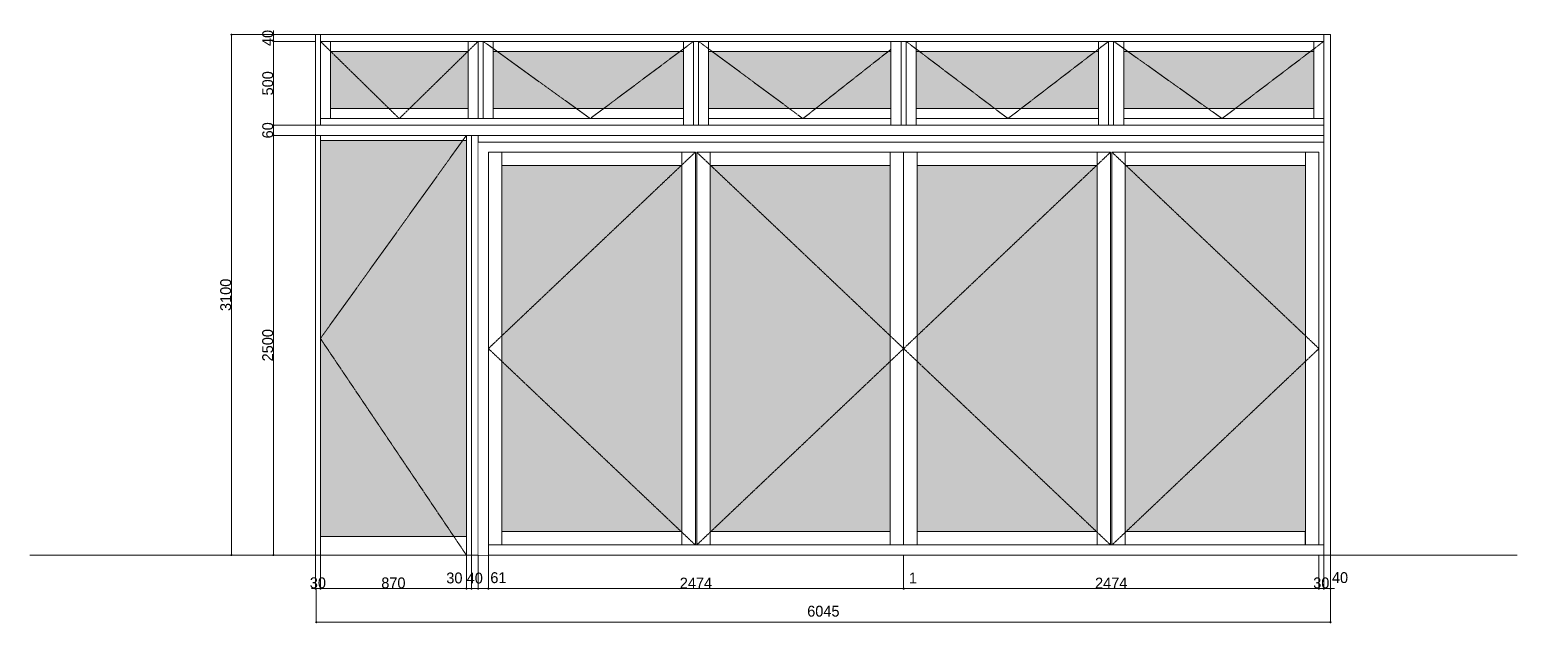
# Model space of a CAD drawing. Header units: millimetres. Extents: x -376000 to 292178, y -193032 to 188048.
# Drawn here: x -267339 to -258474, y 94066 to 97601 of the extents above; entities that cross this region are included whole.
import ezdxf

# ---------------------------------------------------------------- set-up
doc = ezdxf.new("R2010")
doc.units = ezdxf.units.MM
doc.header["$PDMODE"] = 1
doc.header["$PDSIZE"] = -2
doc.linetypes.add('CENTER5', pattern=[3.375, 2.25, -0.375, 0.375, -0.375])
doc.layers.add('02_0.25', color=1, linetype='Continuous', lineweight=25, true_color=0xff0000)
doc.layers.add('08_ハッチ・色', color=7, linetype='Continuous', lineweight=5, true_color=0x888888)
for name, color, linetype, lineweight in [('07_文字・記号', 7, 'Continuous', 9), ('_平面図（新設） (2D)', 7, 'Continuous', 5), ('一般', 7, 'Continuous', 5), ('寸法', 7, 'Continuous', 5)]:
    doc.layers.add(name, color=color, linetype=linetype, lineweight=lineweight)
doc.styles.add('Hiragino Kaku Gothic Pro W3', font='', dxfattribs={"bigfont": 'Hiragino Kaku Gothic Pro W3'})
doc.styles.add('Hiragino Sans W3', font='', dxfattribs={"bigfont": 'Hiragino Sans W3'})
doc.styles.get('Hiragino Kaku Gothic Pro W3').set_extended_font_data('Hiragino Kaku Gothic Pro W3')
doc.styles.get('Hiragino Sans W3').set_extended_font_data('Hiragino Sans W3')
doc.dimstyles.new('建具表寸法', dxfattribs={"dimtxt": 161.781684, "dimasz": 0.199988, "dimexe": 0, "dimexo": 0.3, "dimgap": 0.005, "dimtad": 1, "dimdsep": 46, "dimtxsty": 'Hiragino Sans W3', "dimblk": 'DOT', "dimblk1": 'DOT', "dimblk2": 'DOT', "dimcen": 0, "dimazin": 0, "dimtfac": 1, "dimtix": 1, "dimtmove": 0, "dimatfit": 0, "dimldrblk": 'VW_FILLEDARROW', "dimfxl": 1, "dimfrac": 2, "dimtolj": 1, "dimarcsym": 0})

# ---------------------------------------------------------------- blocks, each defined once
blk = doc.blocks.new('グループ-717')
at = {"layer": '一般'}
for p, q in [((-262505.2, 97080.4), (-262416.1, 96959.7)), ((-262503.9, 97048.4), (-262446.3, 96970.4)), ((-262474.9, 97069.8), (-262417.3, 96991.8))]:
    blk.add_line(p, q, dxfattribs=at)
blk = doc.blocks.new('グループ-718')
at = {"layer": '一般'}
for p, q in [((-263760.2, 97080.4), (-263671.1, 96959.7)), ((-263758.9, 97048.4), (-263701.3, 96970.4)), ((-263729.9, 97069.8), (-263672.3, 96991.8))]:
    blk.add_line(p, q, dxfattribs=at)
blk = doc.blocks.new('_Dot')
at = {"color": 0, "linetype": 'ByBlock', "lineweight": -2}
blk.add_line((-0.5, 0), (-1, 0), dxfattribs=at)
at = {"color": 0, "linetype": 'ByBlock', "const_width": 0.5}
blk.add_lwpolyline([(-0.25, 0, 1), (0.25, 0, 1)], format="xyb", close=True, dxfattribs=at)
blk = doc.blocks.new('*D1129')
at = {"layer": 'Defpoints', "color": 0}
for p in [(-265636.6, 94472.4), (-265606.6, 94472.4), (-265636.6, 94272.4)]:
    blk.add_point(p, dxfattribs=at)
at = {"layer": '寸法', "color": 0, "lineweight": -2}
for p, q in [((-265636.6, 94472.1), (-265636.6, 94272.4)), ((-265606.6, 94472.1), (-265606.6, 94272.4)), ((-265648.6, 94272.4), (-265660.6, 94272.4)), ((-265606.6, 94272.4), (-265636.6, 94272.4)), ((-265594.6, 94272.4), (-265582.6, 94272.4))]:
    blk.add_line(p, q, dxfattribs=at)
at = {"layer": '寸法', "color": 0, "lineweight": -2, "xscale": 11.999267578125, "yscale": 11.999267578125, "zscale": 11.999267578125}
blk.add_blockref('_Dot', (-265636.6, 94272.4), dxfattribs=at)
at = {"layer": '寸法', "color": 0, "lineweight": -2, "xscale": 11.999267578125, "yscale": 11.999267578125, "zscale": 11.999267578125, "rotation": 180}
blk.add_blockref('_Dot', (-265606.6, 94272.4), dxfattribs=at)
at = {"layer": '寸法', "color": 0, "insert": (-265621.6, 94306.6), "char_height": 64.71, "attachment_point": 5, "style": 'Hiragino Kaku Gothic Pro W3'}
blk.add_mtext('\\A1;30', dxfattribs=at)
blk = doc.blocks.new('VW_FILLEDARROW')
at = {"color": 0, "linetype": 'Continuous', "lineweight": 5, "transparency": 16777216, "flags": 128}
blk.add_lwpolyline([(-161.33, 43.23), (0, 0), (-161.33, -43.23)], close=True, dxfattribs=at)
blk = doc.blocks.new('*D1130')
at = {"layer": 'Defpoints', "color": 0}
for p in [(-265606.6, 94472.4), (-264736.6, 94472.4), (-265606.6, 94272.4)]:
    blk.add_point(p, dxfattribs=at)
at = {"layer": '寸法', "color": 0, "lineweight": -2}
for p, q in [((-265606.6, 94472.1), (-265606.6, 94272.4)), ((-264736.6, 94472.1), (-264736.6, 94272.4)), ((-264748.6, 94272.4), (-265594.6, 94272.4))]:
    blk.add_line(p, q, dxfattribs=at)
at = {"layer": '寸法', "color": 0, "lineweight": -2, "xscale": 11.999267578125, "yscale": 11.999267578125, "zscale": 11.999267578125, "rotation": 180}
blk.add_blockref('_Dot', (-265606.6, 94272.4), dxfattribs=at)
at = {"layer": '寸法', "color": 0, "lineweight": -2, "xscale": 11.999267578125, "yscale": 11.999267578125, "zscale": 11.999267578125}
blk.add_blockref('_Dot', (-264736.6, 94272.4), dxfattribs=at)
at = {"layer": '寸法', "color": 0, "insert": (-265171.6, 94306.2), "char_height": 64.71, "attachment_point": 5, "style": 'Hiragino Kaku Gothic Pro W3'}
blk.add_mtext('\\A1;870', dxfattribs=at)
blk = doc.blocks.new('*D1131')
at = {"layer": 'Defpoints', "color": 0}
for p in [(-264736.6, 94472.4), (-264706.6, 94472.4), (-264736.6, 94272.4)]:
    blk.add_point(p, dxfattribs=at)
at = {"layer": '寸法', "color": 0, "lineweight": -2}
for p, q in [((-264736.6, 94472.1), (-264736.6, 94272.4)), ((-264706.6, 94472.1), (-264706.6, 94272.4)), ((-264748.6, 94272.4), (-264760.6, 94272.4)), ((-264706.6, 94272.4), (-264736.6, 94272.4)), ((-264694.6, 94272.4), (-264682.6, 94272.4))]:
    blk.add_line(p, q, dxfattribs=at)
at = {"layer": '寸法', "color": 0, "lineweight": -2, "xscale": 11.999267578125, "yscale": 11.999267578125, "zscale": 11.999267578125}
blk.add_blockref('_Dot', (-264736.6, 94272.4), dxfattribs=at)
at = {"layer": '寸法', "color": 0, "lineweight": -2, "xscale": 11.999267578125, "yscale": 11.999267578125, "zscale": 11.999267578125, "rotation": 180}
blk.add_blockref('_Dot', (-264706.6, 94272.4), dxfattribs=at)
at = {"layer": '寸法', "color": 0, "insert": (-264808.1, 94335.7), "char_height": 64.71, "attachment_point": 5, "style": 'Hiragino Kaku Gothic Pro W3'}
blk.add_mtext('\\A1;30', dxfattribs=at)
blk = doc.blocks.new('*D1132')
at = {"layer": 'Defpoints', "color": 0}
for p in [(-264706.6, 94472.4), (-264666.6, 94472.4), (-264706.6, 94272.4)]:
    blk.add_point(p, dxfattribs=at)
at = {"layer": '寸法', "color": 0, "lineweight": -2}
for p, q in [((-264706.6, 94472.1), (-264706.6, 94272.4)), ((-264666.6, 94472.1), (-264666.6, 94272.4)), ((-264678.6, 94272.4), (-264694.6, 94272.4))]:
    blk.add_line(p, q, dxfattribs=at)
at = {"layer": '寸法', "color": 0, "lineweight": -2, "xscale": 11.999267578125, "yscale": 11.999267578125, "zscale": 11.999267578125, "rotation": 180}
blk.add_blockref('_Dot', (-264706.6, 94272.4), dxfattribs=at)
at = {"layer": '寸法', "color": 0, "lineweight": -2, "xscale": 11.999267578125, "yscale": 11.999267578125, "zscale": 11.999267578125}
blk.add_blockref('_Dot', (-264666.6, 94272.4), dxfattribs=at)
at = {"layer": '寸法', "color": 0, "insert": (-264686.6, 94335), "char_height": 64.71, "attachment_point": 5, "style": 'Hiragino Kaku Gothic Pro W3'}
blk.add_mtext('\\A1;40', dxfattribs=at)
blk = doc.blocks.new('*D1133')
at = {"layer": 'Defpoints', "color": 0}
for p in [(-264666.6, 94472.4), (-264605.6, 94472.4), (-264666.6, 94272.4)]:
    blk.add_point(p, dxfattribs=at)
at = {"layer": '寸法', "color": 0, "lineweight": -2}
for p, q in [((-264666.6, 94472.1), (-264666.6, 94272.4)), ((-264605.6, 94472.1), (-264605.6, 94272.4)), ((-264678.6, 94272.4), (-264690.6, 94272.4)), ((-264605.6, 94272.4), (-264666.6, 94272.4)), ((-264593.6, 94272.4), (-264581.6, 94272.4))]:
    blk.add_line(p, q, dxfattribs=at)
at = {"layer": '寸法', "color": 0, "lineweight": -2, "xscale": 11.999267578125, "yscale": 11.999267578125, "zscale": 11.999267578125}
blk.add_blockref('_Dot', (-264666.6, 94272.4), dxfattribs=at)
at = {"layer": '寸法', "color": 0, "lineweight": -2, "xscale": 11.999267578125, "yscale": 11.999267578125, "zscale": 11.999267578125, "rotation": 180}
blk.add_blockref('_Dot', (-264605.6, 94272.4), dxfattribs=at)
at = {"layer": '寸法', "color": 0, "insert": (-264545.7, 94337.4), "char_height": 64.71, "attachment_point": 5, "style": 'Hiragino Kaku Gothic Pro W3'}
blk.add_mtext('\\A1;61', dxfattribs=at)
blk = doc.blocks.new('*D1134')
at = {"layer": 'Defpoints', "color": 0}
for p in [(-264605.6, 94472.4), (-262131.6, 94472.4), (-264605.6, 94272.4)]:
    blk.add_point(p, dxfattribs=at)
at = {"layer": '寸法', "color": 0, "lineweight": -2}
for p, q in [((-264605.6, 94472.1), (-264605.6, 94272.4)), ((-262131.6, 94472.1), (-262131.6, 94272.4)), ((-262143.6, 94272.4), (-264593.6, 94272.4))]:
    blk.add_line(p, q, dxfattribs=at)
at = {"layer": '寸法', "color": 0, "lineweight": -2, "xscale": 11.999267578125, "yscale": 11.999267578125, "zscale": 11.999267578125, "rotation": 180}
blk.add_blockref('_Dot', (-264605.6, 94272.4), dxfattribs=at)
at = {"layer": '寸法', "color": 0, "lineweight": -2, "xscale": 11.999267578125, "yscale": 11.999267578125, "zscale": 11.999267578125}
blk.add_blockref('_Dot', (-262131.6, 94272.4), dxfattribs=at)
at = {"layer": '寸法', "color": 0, "insert": (-263368.6, 94305.7), "char_height": 64.71, "attachment_point": 5, "style": 'Hiragino Kaku Gothic Pro W3'}
blk.add_mtext('\\A1;2474', dxfattribs=at)
blk = doc.blocks.new('*D1135')
at = {"layer": 'Defpoints', "color": 0}
for p in [(-262131.6, 94472.4), (-262130.6, 94472.4), (-262131.6, 94272.4)]:
    blk.add_point(p, dxfattribs=at)
at = {"layer": '寸法', "color": 0, "lineweight": -2}
for p, q in [((-262131.6, 94472.1), (-262131.6, 94272.4)), ((-262130.6, 94472.1), (-262130.6, 94272.4)), ((-262143.6, 94272.4), (-262155.6, 94272.4)), ((-262130.6, 94272.4), (-262131.6, 94272.4)), ((-262118.6, 94272.4), (-262106.6, 94272.4))]:
    blk.add_line(p, q, dxfattribs=at)
at = {"layer": '寸法', "color": 0, "lineweight": -2, "xscale": 11.999267578125, "yscale": 11.999267578125, "zscale": 11.999267578125}
blk.add_blockref('_Dot', (-262131.6, 94272.4), dxfattribs=at)
at = {"layer": '寸法', "color": 0, "lineweight": -2, "xscale": 11.999267578125, "yscale": 11.999267578125, "zscale": 11.999267578125, "rotation": 180}
blk.add_blockref('_Dot', (-262130.6, 94272.4), dxfattribs=at)
at = {"layer": '寸法', "color": 0, "insert": (-262075.5, 94335.7), "char_height": 64.71, "attachment_point": 5, "style": 'Hiragino Kaku Gothic Pro W3'}
blk.add_mtext('\\A1;1', dxfattribs=at)
blk = doc.blocks.new('*D1136')
at = {"layer": 'Defpoints', "color": 0}
for p in [(-262130.6, 94472.4), (-259656.6, 94472.4), (-262130.6, 94272.4)]:
    blk.add_point(p, dxfattribs=at)
at = {"layer": '寸法', "color": 0, "lineweight": -2}
for p, q in [((-262130.6, 94472.1), (-262130.6, 94272.4)), ((-259656.6, 94472.1), (-259656.6, 94272.4)), ((-259668.6, 94272.4), (-262118.6, 94272.4))]:
    blk.add_line(p, q, dxfattribs=at)
at = {"layer": '寸法', "color": 0, "lineweight": -2, "xscale": 11.999267578125, "yscale": 11.999267578125, "zscale": 11.999267578125, "rotation": 180}
blk.add_blockref('_Dot', (-262130.6, 94272.4), dxfattribs=at)
at = {"layer": '寸法', "color": 0, "lineweight": -2, "xscale": 11.999267578125, "yscale": 11.999267578125, "zscale": 11.999267578125}
blk.add_blockref('_Dot', (-259656.6, 94272.4), dxfattribs=at)
at = {"layer": '寸法', "color": 0, "insert": (-260893.6, 94305.7), "char_height": 64.71, "attachment_point": 5, "style": 'Hiragino Kaku Gothic Pro W3'}
blk.add_mtext('\\A1;2474', dxfattribs=at)
blk = doc.blocks.new('*D1137')
at = {"layer": 'Defpoints', "color": 0}
for p in [(-259656.6, 94472.4), (-259626.6, 94472.4), (-259656.6, 94272.4)]:
    blk.add_point(p, dxfattribs=at)
at = {"layer": '寸法', "color": 0, "lineweight": -2}
for p, q in [((-259656.6, 94472.1), (-259656.6, 94272.4)), ((-259626.6, 94472.1), (-259626.6, 94272.4)), ((-259668.6, 94272.4), (-259680.6, 94272.4)), ((-259626.6, 94272.4), (-259656.6, 94272.4)), ((-259614.6, 94272.4), (-259602.6, 94272.4))]:
    blk.add_line(p, q, dxfattribs=at)
at = {"layer": '寸法', "color": 0, "lineweight": -2, "xscale": 11.999267578125, "yscale": 11.999267578125, "zscale": 11.999267578125}
blk.add_blockref('_Dot', (-259656.6, 94272.4), dxfattribs=at)
at = {"layer": '寸法', "color": 0, "lineweight": -2, "xscale": 11.999267578125, "yscale": 11.999267578125, "zscale": 11.999267578125, "rotation": 180}
blk.add_blockref('_Dot', (-259626.6, 94272.4), dxfattribs=at)
at = {"layer": '寸法', "color": 0, "insert": (-259641.6, 94306.1), "char_height": 64.71, "attachment_point": 5, "style": 'Hiragino Kaku Gothic Pro W3'}
blk.add_mtext('\\A1;30', dxfattribs=at)
blk = doc.blocks.new('*D1138')
at = {"layer": 'Defpoints', "color": 0}
for p in [(-259626.6, 94472.4), (-259586.6, 94472.4), (-259626.6, 94272.4)]:
    blk.add_point(p, dxfattribs=at)
at = {"layer": '寸法', "color": 0, "lineweight": -2}
for p, q in [((-259626.6, 94472.1), (-259626.6, 94272.4)), ((-259586.6, 94472.1), (-259586.6, 94272.4)), ((-259638.6, 94272.4), (-259650.6, 94272.4)), ((-259586.6, 94272.4), (-259626.6, 94272.4)), ((-259574.6, 94272.4), (-259562.6, 94272.4))]:
    blk.add_line(p, q, dxfattribs=at)
at = {"layer": '寸法', "color": 0, "lineweight": -2, "xscale": 11.999267578125, "yscale": 11.999267578125, "zscale": 11.999267578125}
blk.add_blockref('_Dot', (-259626.6, 94272.4), dxfattribs=at)
at = {"layer": '寸法', "color": 0, "lineweight": -2, "xscale": 11.999267578125, "yscale": 11.999267578125, "zscale": 11.999267578125, "rotation": 180}
blk.add_blockref('_Dot', (-259586.6, 94272.4), dxfattribs=at)
at = {"layer": '寸法', "color": 0, "insert": (-259530, 94337.8), "char_height": 64.71, "attachment_point": 5, "style": 'Hiragino Kaku Gothic Pro W3'}
blk.add_mtext('\\A1;40', dxfattribs=at)
blk = doc.blocks.new('*D1139')
at = {"layer": 'Defpoints', "color": 0}
for p in [(-265631.6, 94272.4), (-259586.6, 94272.4), (-265631.6, 94072.4)]:
    blk.add_point(p, dxfattribs=at)
at = {"layer": '寸法', "color": 0, "lineweight": -2}
for p, q in [((-265631.6, 94272.1), (-265631.6, 94072.4)), ((-259586.6, 94272.1), (-259586.6, 94072.4)), ((-259598.6, 94072.4), (-265619.6, 94072.4))]:
    blk.add_line(p, q, dxfattribs=at)
at = {"layer": '寸法', "color": 0, "lineweight": -2, "xscale": 11.999267578125, "yscale": 11.999267578125, "zscale": 11.999267578125, "rotation": 180}
blk.add_blockref('_Dot', (-265631.6, 94072.4), dxfattribs=at)
at = {"layer": '寸法', "color": 0, "lineweight": -2, "xscale": 11.999267578125, "yscale": 11.999267578125, "zscale": 11.999267578125}
blk.add_blockref('_Dot', (-259586.6, 94072.4), dxfattribs=at)
at = {"layer": '寸法', "color": 0, "insert": (-262609.1, 94137.7), "char_height": 64.71, "attachment_point": 5, "style": 'Hiragino Kaku Gothic Pro W3'}
blk.add_mtext('\\A1;6045', dxfattribs=at)
blk = doc.blocks.new('*D1140')
at = {"layer": 'Defpoints', "color": 0}
for p in [(-265886.6, 97572.4), (-265636.6, 97572.4), (-265636.6, 97532.4)]:
    blk.add_point(p, dxfattribs=at)
at = {"layer": '寸法', "color": 0, "lineweight": -2}
for p, q in [((-265886.6, 97584.4), (-265886.6, 97596.4)), ((-265636.9, 97572.4), (-265886.6, 97572.4)), ((-265886.6, 97532.4), (-265886.6, 97572.4)), ((-265636.9, 97532.4), (-265886.6, 97532.4)), ((-265886.6, 97520.4), (-265886.6, 97508.4))]:
    blk.add_line(p, q, dxfattribs=at)
at = {"layer": '寸法', "color": 0, "lineweight": -2, "xscale": 11.999267578125, "yscale": 11.999267578125, "zscale": 11.999267578125}
for p, rotation in [((-265886.6, 97572.4), 270), ((-265886.6, 97532.4), 90)]:
    blk.add_blockref('_Dot', p, dxfattribs=dict(at, rotation=rotation))
at = {"layer": '寸法', "color": 0, "insert": (-265920.2, 97552.4), "char_height": 64.71, "attachment_point": 5, "rotation": 90, "style": 'Hiragino Kaku Gothic Pro W3'}
blk.add_mtext('\\A1;40', dxfattribs=at)
blk = doc.blocks.new('*D1141')
at = {"layer": 'Defpoints', "color": 0}
for p in [(-265886.6, 97532.4), (-265636.6, 97532.4), (-265636.6, 97032.4)]:
    blk.add_point(p, dxfattribs=at)
at = {"layer": '寸法', "color": 0, "lineweight": -2}
for p, q in [((-265636.9, 97532.4), (-265886.6, 97532.4)), ((-265886.6, 97044.4), (-265886.6, 97520.4)), ((-265636.9, 97032.4), (-265886.6, 97032.4))]:
    blk.add_line(p, q, dxfattribs=at)
at = {"layer": '寸法', "color": 0, "lineweight": -2, "xscale": 11.999267578125, "yscale": 11.999267578125, "zscale": 11.999267578125}
for p, rotation in [((-265886.6, 97532.4), 90), ((-265886.6, 97032.4), 270)]:
    blk.add_blockref('_Dot', p, dxfattribs=dict(at, rotation=rotation))
at = {"layer": '寸法', "color": 0, "insert": (-265920.2, 97282.4), "char_height": 64.71, "attachment_point": 5, "rotation": 90, "style": 'Hiragino Kaku Gothic Pro W3'}
blk.add_mtext('\\A1;500', dxfattribs=at)
blk = doc.blocks.new('*D1142')
at = {"layer": 'Defpoints', "color": 0}
for p in [(-265886.6, 97032.4), (-265636.6, 97032.4), (-265636.6, 96972.4)]:
    blk.add_point(p, dxfattribs=at)
at = {"layer": '寸法', "color": 0, "lineweight": -2}
for p, q in [((-265886.6, 97044.4), (-265886.6, 97056.4)), ((-265636.9, 97032.4), (-265886.6, 97032.4)), ((-265886.6, 96972.4), (-265886.6, 97032.4)), ((-265636.9, 96972.4), (-265886.6, 96972.4)), ((-265886.6, 96960.4), (-265886.6, 96948.4))]:
    blk.add_line(p, q, dxfattribs=at)
at = {"layer": '寸法', "color": 0, "lineweight": -2, "xscale": 11.999267578125, "yscale": 11.999267578125, "zscale": 11.999267578125}
for p, rotation in [((-265886.6, 97032.4), 270), ((-265886.6, 96972.4), 90)]:
    blk.add_blockref('_Dot', p, dxfattribs=dict(at, rotation=rotation))
at = {"layer": '寸法', "color": 0, "insert": (-265920.2, 97002.4), "char_height": 64.71, "attachment_point": 5, "rotation": 90, "style": 'Hiragino Kaku Gothic Pro W3'}
blk.add_mtext('\\A1;60', dxfattribs=at)
blk = doc.blocks.new('*D1143')
at = {"layer": 'Defpoints', "color": 0}
for p in [(-265886.6, 96972.4), (-265636.6, 96972.4), (-265636.6, 94472.4)]:
    blk.add_point(p, dxfattribs=at)
at = {"layer": '寸法', "color": 0, "lineweight": -2}
for p, q in [((-265636.9, 96972.4), (-265886.6, 96972.4)), ((-265886.6, 94484.4), (-265886.6, 96960.4)), ((-265636.9, 94472.4), (-265886.6, 94472.4))]:
    blk.add_line(p, q, dxfattribs=at)
at = {"layer": '寸法', "color": 0, "lineweight": -2, "xscale": 11.999267578125, "yscale": 11.999267578125, "zscale": 11.999267578125}
for p, rotation in [((-265886.6, 96972.4), 90), ((-265886.6, 94472.4), 270)]:
    blk.add_blockref('_Dot', p, dxfattribs=dict(at, rotation=rotation))
at = {"layer": '寸法', "color": 0, "insert": (-265920.7, 95722.4), "char_height": 64.71, "attachment_point": 5, "rotation": 90, "style": 'Hiragino Kaku Gothic Pro W3'}
blk.add_mtext('\\A1;2500', dxfattribs=at)
blk = doc.blocks.new('*D1144')
at = {"layer": 'Defpoints', "color": 0}
for p in [(-266136.6, 97572.4), (-265886.6, 97572.4), (-265886.6, 94472.4)]:
    blk.add_point(p, dxfattribs=at)
at = {"layer": '寸法', "color": 0, "lineweight": -2}
for p, q in [((-265886.9, 97572.4), (-266136.6, 97572.4)), ((-266136.6, 94484.4), (-266136.6, 97560.4)), ((-265886.9, 94472.4), (-266136.6, 94472.4))]:
    blk.add_line(p, q, dxfattribs=at)
at = {"layer": '寸法', "color": 0, "lineweight": -2, "xscale": 11.999267578125, "yscale": 11.999267578125, "zscale": 11.999267578125}
for p, rotation in [((-266136.6, 97572.4), 90), ((-266136.6, 94472.4), 270)]:
    blk.add_blockref('_Dot', p, dxfattribs=dict(at, rotation=rotation))
at = {"layer": '寸法', "color": 0, "insert": (-266170.8, 96022.4), "char_height": 64.71, "attachment_point": 5, "rotation": 90, "style": 'Hiragino Kaku Gothic Pro W3'}
blk.add_mtext('\\A1;3100', dxfattribs=at)
blk = doc.blocks.new('グループ-719')
at = {"layer": '一般', "linetype": 'Continuous', "lineweight": 0, "true_color": 0xd9e6cf, "transparency": 33554687}
for points in [[(-265546.605, 97472.415), (-264726.605, 97472.415), (-264726.605, 97132.415), (-265546.605, 97132.415)], [(-264576.605, 97472.415), (-263443.105, 97472.415), (-263443.105, 97132.415), (-264576.605, 97132.415)], [(-263293.105, 97472.415), (-262206.105, 97472.415), (-262206.105, 97132.415), (-263293.105, 97132.415)], [(-262056.105, 97472.415), (-260969.105, 97472.415), (-260969.105, 97132.415), (-262056.105, 97132.415)], [(-260819.105, 97472.415), (-259686.605, 97472.415), (-259686.605, 97132.415), (-260819.105, 97132.415)], [(-265606.605, 96942.415), (-264736.605, 96942.415), (-264736.605, 94582.415), (-265606.605, 94582.415)], [(-264525.605, 96792.415), (-263452.105, 96792.415), (-263452.105, 94612.415), (-264525.605, 94612.415)], [(-263305.605, 96792.415), (-262211.605, 96792.415), (-262211.605, 94612.415), (-263305.605, 94612.415)], [(-262050.605, 96792.415), (-260978.105, 96792.415), (-260978.105, 94612.415), (-262050.605, 94612.415)], [(-260810.105, 96792.415), (-259736.605, 96792.415), (-259736.605, 94612.415), (-260810.105, 94612.415)]]:
    blk.add_hatch(color=254, dxfattribs=at).paths.add_polyline_path(points)
at = {"layer": '一般', "color": 8, "linetype": 'Continuous', "lineweight": 5, "transparency": 33554687, "flags": 128}
for points in [[(-265546.605, 97472.415), (-264726.605, 97472.415), (-264726.605, 97132.415), (-265546.605, 97132.415)], [(-264576.605, 97472.415), (-263443.105, 97472.415), (-263443.105, 97132.415), (-264576.605, 97132.415)], [(-263293.105, 97472.415), (-262206.105, 97472.415), (-262206.105, 97132.415), (-263293.105, 97132.415)], [(-262056.105, 97472.415), (-260969.105, 97472.415), (-260969.105, 97132.415), (-262056.105, 97132.415)], [(-260819.105, 97472.415), (-259686.605, 97472.415), (-259686.605, 97132.415), (-260819.105, 97132.415)], [(-265606.605, 96942.415), (-264736.605, 96942.415), (-264736.605, 94582.415), (-265606.605, 94582.415)], [(-264525.605, 96792.415), (-263452.105, 96792.415), (-263452.105, 94612.415), (-264525.605, 94612.415)], [(-263305.605, 96792.415), (-262211.605, 96792.415), (-262211.605, 94612.415), (-263305.605, 94612.415)], [(-262050.605, 96792.415), (-260978.105, 96792.415), (-260978.105, 94612.415), (-262050.605, 94612.415)], [(-260810.105, 96792.415), (-259736.605, 96792.415), (-259736.605, 94612.415), (-260810.105, 94612.415)]]:
    blk.add_lwpolyline(points, close=True, dxfattribs=at)
at = {"layer": '寸法'}
dim = blk.add_linear_dim(base=(-266136.605, 97572.415), p1=(-265886.605, 94472.415), p2=(-265886.605, 97572.415), angle=270, dimstyle='建具表寸法', override={"dimtxt": 64.712674, "dimasz": 11.999268, "dimgap": 0.75, "dimpost": '<>', "dimtxsty": 'Hiragino Kaku Gothic Pro W3', "dimtmove": 2}, dxfattribs=at)
dim.commit()
dim.dimension.update_dxf_attribs({"geometry": '*D1144', "text_midpoint": (-266170.767, 96022.415)})
dim = blk.add_linear_dim(base=(-265631.605, 94072.415), p1=(-259586.605, 94272.415), p2=(-265631.605, 94272.415), dimstyle='建具表寸法', override={"dimtxt": 64.712674, "dimasz": 11.999268, "dimgap": 2.3375, "dimpost": '<>', "dimtxsty": 'Hiragino Kaku Gothic Pro W3', "dimtmove": 2}, dxfattribs=at)
dim.commit()
dim.dimension.update_dxf_attribs({"geometry": '*D1139', "text_midpoint": (-262609.105, 94137.723), "dimtype": 160})
at = {"color": 255, "linetype": 'Continuous', "lineweight": 5, "transparency": 33554687}
for points in [[(-259626.605, 97532.415), (-265606.605, 97532.415), (-265606.605, 97572.415), (-259626.605, 97572.415)], [(-259656.605, 96872.415), (-264605.605, 96872.415), (-264605.605, 96932.415), (-259656.605, 96932.415)]]:
    blk.add_wipeout(points, dxfattribs=at).dxf.layer = '一般'
at = {"layer": '一般', "color": 7, "linetype": 'Continuous', "lineweight": 5, "transparency": 33554687, "flags": 128}
blk.add_lwpolyline([(-259626.605, 97532.415), (-265606.605, 97532.415), (-265606.605, 97572.415), (-259626.605, 97572.415)], close=True, dxfattribs=at)
at = {"layer": '一般', "color": 7}
for name in ['グループ-718', 'グループ-717']:
    blk.add_blockref(name, (0, 0), dxfattribs=at)
at = {"color": 255, "linetype": 'Continuous', "lineweight": 5, "transparency": 33554636}
blk.add_wipeout([(-259656.605, 94472.415), (-259656.605, 96932.415), (-259596.605, 96932.415), (-259596.605, 94472.415)], dxfattribs=at).dxf.layer = '一般'
at = {"color": 255, "linetype": 'Continuous', "lineweight": 5, "transparency": 33554687}
blk.add_wipeout([(-264706.605, 94472.415), (-265606.605, 94472.415), (-265606.605, 94582.415), (-264706.605, 94582.415)], dxfattribs=at).dxf.layer = '一般'
at = {"layer": '一般', "color": 7, "linetype": 'Continuous', "lineweight": 5, "transparency": 33554687, "flags": 128}
blk.add_lwpolyline([(-264706.605, 94472.415), (-265606.605, 94472.415), (-265606.605, 94582.415), (-264706.605, 94582.415)], close=True, dxfattribs=at)
at = {"color": 255, "linetype": 'Continuous', "lineweight": 5, "transparency": 33554687}
for points in [[(-264726.605, 97532.415), (-265546.605, 97532.415), (-265546.605, 97472.415), (-264726.605, 97472.415)], [(-262191.105, 97532.415), (-263293.105, 97532.415), (-263293.105, 97472.415), (-262191.105, 97472.415)], [(-262056.105, 97532.415), (-260961.605, 97532.415), (-260961.605, 97472.415), (-262056.105, 97472.415)], [(-260819.105, 97532.415), (-259646.605, 97532.415), (-259646.605, 97472.415), (-260819.105, 97472.415)], [(-259586.605, 97032.415), (-265606.605, 97032.415), (-265606.605, 97072.415), (-259586.605, 97072.415)]]:
    blk.add_wipeout(points, dxfattribs=at).dxf.layer = '一般'
at = {"layer": '一般', "color": 7, "linetype": 'Continuous', "lineweight": 5, "transparency": 33554687, "flags": 128}
for points in [[(-264726.605, 97532.415), (-265546.605, 97532.415), (-265546.605, 97472.415), (-264726.605, 97472.415)], [(-262191.105, 97532.415), (-263293.105, 97532.415), (-263293.105, 97472.415), (-262191.105, 97472.415)], [(-260819.105, 97532.415), (-259646.605, 97532.415), (-259646.605, 97472.415), (-260819.105, 97472.415)], [(-259586.605, 97032.415), (-265606.605, 97032.415), (-265606.605, 97072.415), (-259586.605, 97072.415)]]:
    blk.add_lwpolyline(points, close=True, dxfattribs=at)
at = {"layer": '一般', "color": 8, "linetype": 'Continuous', "lineweight": 5, "transparency": 33554687, "flags": 128}
blk.add_lwpolyline([(-262056.105, 97532.415), (-260961.605, 97532.415), (-260961.605, 97472.415), (-262056.105, 97472.415)], close=True, dxfattribs=at)
at = {"color": 255, "linetype": 'Continuous', "lineweight": 5, "transparency": 33554636}
for points in [[(-265636.605, 94472.415), (-265636.605, 96972.415), (-265606.605, 96972.415), (-265606.605, 94472.415)], [(-264736.605, 94472.415), (-264736.605, 96972.415), (-264706.605, 96972.415), (-264706.605, 94472.415)]]:
    blk.add_wipeout(points, dxfattribs=at).dxf.layer = '一般'
at = {"layer": '一般', "color": 7, "linetype": 'Continuous', "lineweight": 5, "transparency": 33554687, "flags": 128}
for points in [[(-265636.605, 94472.415), (-265636.605, 96972.415), (-265606.605, 96972.415), (-265606.605, 94472.415)], [(-264736.605, 94472.415), (-264736.605, 96972.415), (-264706.605, 96972.415), (-264706.605, 94472.415)]]:
    blk.add_lwpolyline(points, close=True, dxfattribs=at)
at = {"layer": '寸法'}
dim = blk.add_linear_dim(base=(-265636.605, 94272.415), p1=(-265606.605, 94472.415), p2=(-265636.605, 94472.415), dimstyle='建具表寸法', override={"dimtxt": 64.712674, "dimasz": 11.999268, "dimgap": 0.75, "dimpost": '<>', "dimtxsty": 'Hiragino Kaku Gothic Pro W3', "dimtmove": 2}, dxfattribs=at)
dim.commit()
dim.dimension.update_dxf_attribs({"geometry": '*D1129', "text_midpoint": (-265621.605, 94306.577)})
at = {"color": 255, "linetype": 'Continuous', "lineweight": 5, "transparency": 33554687}
blk.add_wipeout([(-265606.605, 97572.415), (-265606.605, 97032.415), (-265636.605, 97032.415), (-265636.605, 97572.415)], dxfattribs=at).dxf.layer = '一般'
at = {"layer": '一般', "color": 7, "linetype": 'Continuous', "lineweight": 5, "transparency": 33554687, "flags": 128}
blk.add_lwpolyline([(-265606.605, 97572.415), (-265606.605, 97032.415), (-265636.605, 97032.415), (-265636.605, 97572.415)], close=True, dxfattribs=at)
at = {"color": 255, "linetype": 'Continuous', "lineweight": 5, "transparency": 33554687}
blk.add_wipeout([(-264706.605, 94472.415), (-264706.605, 96972.415), (-264666.605, 96972.415), (-264666.605, 94472.415)], dxfattribs=at).dxf.layer = '一般'
at = {"layer": '07_文字・記号', "linetype": 'CENTER5'}
blk.add_line((-264736.605, 94472.415), (-265606.605, 95762.415), dxfattribs=at)
at = {"layer": '一般', "color": 7, "linetype": 'Continuous', "lineweight": 5, "transparency": 33554687, "flags": 128}
blk.add_lwpolyline([(-264706.605, 94472.415), (-264706.605, 96972.415), (-264666.605, 96972.415), (-264666.605, 94472.415)], close=True, dxfattribs=at)
at = {"layer": '寸法'}
dim = blk.add_linear_dim(base=(-265606.605, 94272.415), p1=(-264736.605, 94472.415), p2=(-265606.605, 94472.415), dimstyle='建具表寸法', override={"dimtxt": 64.712674, "dimasz": 11.999268, "dimgap": 0.3, "dimpost": '<>', "dimtxsty": 'Hiragino Kaku Gothic Pro W3', "dimtmove": 2}, dxfattribs=at)
dim.commit()
dim.dimension.update_dxf_attribs({"geometry": '*D1130', "text_midpoint": (-265171.605, 94306.17)})
at = {"color": 255, "linetype": 'Continuous', "lineweight": 5, "transparency": 33554636}
blk.add_wipeout([(-264736.605, 96942.415), (-265606.605, 96942.415), (-265606.605, 96972.415), (-264736.605, 96972.415)], dxfattribs=at).dxf.layer = '一般'
at = {"color": 255, "linetype": 'Continuous', "lineweight": 5, "transparency": 33554687}
blk.add_wipeout([(-264665.605, 94472.415), (-264665.605, 96932.415), (-264605.605, 96932.415), (-264605.605, 94472.415)], dxfattribs=at).dxf.layer = '一般'
at = {"layer": '一般', "color": 7, "linetype": 'Continuous', "lineweight": 5, "transparency": 33554687, "flags": 128}
blk.add_lwpolyline([(-264736.605, 96942.415), (-265606.605, 96942.415), (-265606.605, 96972.415), (-264736.605, 96972.415)], close=True, dxfattribs=at)
at = {"layer": '寸法'}
dim = blk.add_linear_dim(base=(-264736.605, 94272.415), p1=(-264706.605, 94472.415), p2=(-264736.605, 94472.415), dimstyle='建具表寸法', override={"dimtxt": 64.712674, "dimasz": 11.999268, "dimgap": 0.3, "dimpost": '<>', "dimtxsty": 'Hiragino Kaku Gothic Pro W3', "dimtix": 0, "dimtmove": 2}, dxfattribs=at)
dim.commit()
dim.dimension.update_dxf_attribs({"geometry": '*D1131', "text_midpoint": (-264808.1, 94335.686), "dimtype": 160})
at = {"color": 255, "linetype": 'Continuous', "lineweight": 5, "transparency": 33554687}
blk.add_wipeout([(-259596.605, 96932.415), (-264666.605, 96932.415), (-264666.605, 96972.415), (-259596.605, 96972.415)], dxfattribs=at).dxf.layer = '一般'
at = {"color": 255, "linetype": 'Continuous', "lineweight": 5, "transparency": 33554636}
blk.add_wipeout([(-259596.605, 94472.415), (-264605.605, 94472.415), (-264605.605, 94532.415), (-259596.605, 94532.415)], dxfattribs=at).dxf.layer = '一般'
at = {"layer": '一般', "color": 7, "linetype": 'Continuous', "lineweight": 5, "transparency": 33554687, "flags": 128}
for points in [[(-259596.605, 96932.415), (-264666.605, 96932.415), (-264666.605, 96972.415), (-259596.605, 96972.415)], [(-259596.605, 94472.415), (-264605.605, 94472.415), (-264605.605, 94532.415), (-259596.605, 94532.415)]]:
    blk.add_lwpolyline(points, close=True, dxfattribs=at)
at = {"layer": '寸法'}
for base, p1, p2, override, picture, middle in [((-264706.605, 94272.415), (-264666.605, 94472.415), (-264706.605, 94472.415), {"dimtxt": 64.712674, "dimasz": 11.999268, "dimgap": 0.376265, "dimpost": '<>', "dimtxsty": 'Hiragino Kaku Gothic Pro W3', "dimtmove": 2}, '*D1132', (-264686.605, 94335.01)), ((-264666.605, 94272.415), (-264605.605, 94472.415), (-264666.605, 94472.415), {"dimtxt": 64.712674, "dimasz": 11.999268, "dimgap": 2.034064, "dimpost": '<>', "dimtxsty": 'Hiragino Kaku Gothic Pro W3', "dimtix": 0, "dimtmove": 2}, '*D1133', (-264545.725, 94337.42)), ((-262131.605, 94272.415), (-262130.605, 94472.415), (-262131.605, 94472.415), {"dimtxt": 64.712674, "dimasz": 11.999268, "dimgap": 0.3, "dimpost": '<>', "dimtxsty": 'Hiragino Kaku Gothic Pro W3', "dimtix": 0, "dimtmove": 2}, '*D1135', (-262075.538, 94335.686))]:
    dim = blk.add_linear_dim(base=base, p1=p1, p2=p2, dimstyle='建具表寸法', override=override, dxfattribs=at)
    dim.commit()
    dim.dimension.update_dxf_attribs({"geometry": picture, "text_midpoint": middle, "dimtype": 160})
dim = blk.add_linear_dim(base=(-264605.605, 94272.415), p1=(-262131.605, 94472.415), p2=(-264605.605, 94472.415), dimstyle='建具表寸法', override={"dimtxt": 64.712674, "dimasz": 11.999268, "dimgap": 0.3, "dimpost": '<>', "dimtxsty": 'Hiragino Kaku Gothic Pro W3', "dimtmove": 2}, dxfattribs=at)
dim.commit()
dim.dimension.update_dxf_attribs({"geometry": '*D1134', "text_midpoint": (-263368.605, 94305.705)})
at = {"color": 255, "linetype": 'Continuous', "lineweight": 5, "transparency": 33554687}
for points in [[(-259586.605, 96972.415), (-265636.605, 96972.415), (-265636.605, 97032.415), (-259586.605, 97032.415)], [(-264605.605, 94532.415), (-264605.605, 96872.415), (-264525.605, 96872.415), (-264525.605, 94532.415)], [(-263364.105, 94532.415), (-263364.105, 96872.415), (-263284.105, 96872.415), (-263284.105, 94532.415)], [(-262130.605, 94532.415), (-262130.605, 96872.415), (-262050.605, 96872.415), (-262050.605, 94532.415)], [(-260890.105, 94532.415), (-260890.105, 96872.415), (-260810.105, 96872.415), (-260810.105, 94532.415)], [(-259736.605, 94532.415), (-259736.605, 96872.415), (-259656.605, 96872.415), (-259656.605, 94532.415)]]:
    blk.add_wipeout(points, dxfattribs=at).dxf.layer = '一般'
at = {"layer": '07_文字・記号', "linetype": 'CENTER5'}
blk.add_line((-265606.605, 95762.415), (-264736.605, 96972.415), dxfattribs=at)
at = {"layer": '一般', "color": 7, "linetype": 'Continuous', "lineweight": 5, "transparency": 33554687, "flags": 128}
for points in [[(-259586.605, 96972.415), (-265636.605, 96972.415), (-265636.605, 97032.415), (-259586.605, 97032.415)], [(-264605.605, 94532.415), (-264605.605, 96872.415), (-264525.605, 96872.415), (-264525.605, 94532.415)], [(-263364.105, 94532.415), (-263364.105, 96872.415), (-263284.105, 96872.415), (-263284.105, 94532.415)], [(-262130.605, 94532.415), (-262130.605, 96872.415), (-262050.605, 96872.415), (-262050.605, 94532.415)], [(-260890.105, 94532.415), (-260890.105, 96872.415), (-260810.105, 96872.415), (-260810.105, 94532.415)], [(-259736.605, 94532.415), (-259736.605, 96872.415), (-259656.605, 96872.415), (-259656.605, 94532.415)]]:
    blk.add_lwpolyline(points, close=True, dxfattribs=at)
at = {"layer": '寸法'}
dim = blk.add_linear_dim(base=(-265886.605, 96972.415), p1=(-265636.605, 94472.415), p2=(-265636.605, 96972.415), angle=270, dimstyle='建具表寸法', override={"dimtxt": 64.712674, "dimasz": 11.999268, "dimgap": 0.75, "dimpost": '<>', "dimtxsty": 'Hiragino Kaku Gothic Pro W3', "dimtmove": 2}, dxfattribs=at)
dim.commit()
dim.dimension.update_dxf_attribs({"geometry": '*D1143', "text_midpoint": (-265920.725, 95722.415)})
at = {"color": 255, "linetype": 'Continuous', "lineweight": 5, "transparency": 33554687}
for points in [[(-264636.605, 97532.415), (-264636.605, 97072.415), (-264666.605, 97072.415), (-264666.605, 97532.415)], [(-263353.105, 97532.415), (-263353.105, 97032.415), (-263383.105, 97032.415), (-263383.105, 97532.415)], [(-262116.105, 97532.415), (-262116.105, 97032.415), (-262146.105, 97032.415), (-262146.105, 97532.415)], [(-264726.605, 97132.415), (-265546.605, 97132.415), (-265546.605, 97072.415), (-264726.605, 97072.415)], [(-262191.105, 97132.415), (-263293.105, 97132.415), (-263293.105, 97072.415), (-262191.105, 97072.415)], [(-262056.105, 97132.415), (-260961.605, 97132.415), (-260961.605, 97072.415), (-262056.105, 97072.415)], [(-260819.105, 97132.415), (-259646.605, 97132.415), (-259646.605, 97072.415), (-260819.105, 97072.415)], [(-263372.105, 94532.415), (-263372.105, 96872.415), (-263452.105, 96872.415), (-263452.105, 94532.415)], [(-262211.605, 96792.415), (-263284.105, 96792.415), (-263284.105, 96872.415), (-262211.605, 96872.415)], [(-260898.105, 94532.415), (-260898.105, 96872.415), (-260978.105, 96872.415), (-260978.105, 94532.415)], [(-259736.605, 96792.415), (-260810.105, 96792.415), (-260810.105, 96872.415), (-259736.605, 96872.415)], [(-259737.605, 94532.415), (-260810.105, 94532.415), (-260810.105, 94612.415), (-259737.605, 94612.415)]]:
    blk.add_wipeout(points, dxfattribs=at).dxf.layer = '一般'
at = {"layer": '一般', "color": 7, "linetype": 'Continuous', "lineweight": 5, "transparency": 33554687, "flags": 128}
for points in [[(-264636.605, 97532.415), (-264636.605, 97072.415), (-264666.605, 97072.415), (-264666.605, 97532.415)], [(-263353.105, 97532.415), (-263353.105, 97032.415), (-263383.105, 97032.415), (-263383.105, 97532.415)], [(-262116.105, 97532.415), (-262116.105, 97032.415), (-262146.105, 97032.415), (-262146.105, 97532.415)], [(-264726.605, 97132.415), (-265546.605, 97132.415), (-265546.605, 97072.415), (-264726.605, 97072.415)], [(-262056.105, 97132.415), (-260961.605, 97132.415), (-260961.605, 97072.415), (-262056.105, 97072.415)], [(-260819.105, 97132.415), (-259646.605, 97132.415), (-259646.605, 97072.415), (-260819.105, 97072.415)], [(-263372.105, 94532.415), (-263372.105, 96872.415), (-263452.105, 96872.415), (-263452.105, 94532.415)], [(-262211.605, 96792.415), (-263284.105, 96792.415), (-263284.105, 96872.415), (-262211.605, 96872.415)], [(-260898.105, 94532.415), (-260898.105, 96872.415), (-260978.105, 96872.415), (-260978.105, 94532.415)], [(-259736.605, 96792.415), (-260810.105, 96792.415), (-260810.105, 96872.415), (-259736.605, 96872.415)], [(-259737.605, 94532.415), (-260810.105, 94532.415), (-260810.105, 94612.415), (-259737.605, 94612.415)]]:
    blk.add_lwpolyline(points, close=True, dxfattribs=at)
at = {"layer": '一般', "color": 8, "linetype": 'Continuous', "lineweight": 5, "transparency": 33554687, "flags": 128}
blk.add_lwpolyline([(-262191.105, 97132.415), (-263293.105, 97132.415), (-263293.105, 97072.415), (-262191.105, 97072.415)], close=True, dxfattribs=at)
at = {"color": 255, "linetype": 'Continuous', "lineweight": 5, "transparency": 33554687}
for points in [[(-265546.605, 97072.415), (-265546.605, 97532.415), (-265606.605, 97532.415), (-265606.605, 97072.415)], [(-263420.605, 97532.415), (-264576.605, 97532.415), (-264576.605, 97472.415), (-263420.605, 97472.415)], [(-262116.105, 97032.415), (-262116.105, 97532.415), (-262056.105, 97532.415), (-262056.105, 97032.415)], [(-260879.105, 97032.415), (-260879.105, 97532.415), (-260819.105, 97532.415), (-260819.105, 97032.415)], [(-259686.605, 97072.415), (-259686.605, 97532.415), (-259626.605, 97532.415), (-259626.605, 97072.415)], [(-263420.605, 97132.415), (-264576.605, 97132.415), (-264576.605, 97072.415), (-263420.605, 97072.415)], [(-263452.105, 96792.415), (-264525.605, 96792.415), (-264525.605, 96872.415), (-263452.105, 96872.415)], [(-262131.605, 94532.415), (-262131.605, 96872.415), (-262211.605, 96872.415), (-262211.605, 94532.415)], [(-260978.105, 96792.415), (-262050.605, 96792.415), (-262050.605, 96872.415), (-260978.105, 96872.415)], [(-263452.105, 94532.415), (-264525.605, 94532.415), (-264525.605, 94612.415), (-263452.105, 94612.415)], [(-260978.105, 94532.415), (-262050.605, 94532.415), (-262050.605, 94612.415), (-260978.105, 94612.415)]]:
    blk.add_wipeout(points, dxfattribs=at).dxf.layer = '一般'
at = {"layer": '02_0.25'}
blk.add_line((-262131.605, 96872.415), (-262130.605, 96872.415), dxfattribs=at)
at = {"layer": '07_文字・記号', "linetype": 'CENTER5'}
for p, q in [((-265606.605, 97532.415), (-265136.605, 97072.415)), ((-262730.855, 97072.415), (-262146.105, 97532.415)), ((-262116.105, 97532.415), (-261508.855, 97072.415)), ((-260232.855, 97072.415), (-259626.605, 97532.415)), ((-264605.605, 95702.415), (-263372.105, 96872.415)), ((-262130.605, 95702.415), (-263364.105, 96872.415)), ((-262130.605, 95702.415), (-260897.105, 96872.415)), ((-263372.105, 94532.415), (-264605.605, 95702.415)), ((-260897.105, 94532.415), (-262130.605, 95702.415))]:
    blk.add_line(p, q, dxfattribs=at)
at = {"layer": '一般', "color": 8, "linetype": 'Continuous', "lineweight": 5, "transparency": 33554687, "flags": 128}
blk.add_lwpolyline([(-265546.605, 97072.415), (-265546.605, 97532.415), (-265606.605, 97532.415), (-265606.605, 97072.415)], close=True, dxfattribs=at)
at = {"layer": '一般', "color": 7, "linetype": 'Continuous', "lineweight": 5, "transparency": 33554687, "flags": 128}
for points in [[(-263420.605, 97532.415), (-264576.605, 97532.415), (-264576.605, 97472.415), (-263420.605, 97472.415)], [(-262116.105, 97032.415), (-262116.105, 97532.415), (-262056.105, 97532.415), (-262056.105, 97032.415)], [(-260879.105, 97032.415), (-260879.105, 97532.415), (-260819.105, 97532.415), (-260819.105, 97032.415)], [(-259686.605, 97072.415), (-259686.605, 97532.415), (-259626.605, 97532.415), (-259626.605, 97072.415)], [(-263420.605, 97132.415), (-264576.605, 97132.415), (-264576.605, 97072.415), (-263420.605, 97072.415)], [(-263452.105, 96792.415), (-264525.605, 96792.415), (-264525.605, 96872.415), (-263452.105, 96872.415)], [(-262131.605, 94532.415), (-262131.605, 96872.415), (-262211.605, 96872.415), (-262211.605, 94532.415)], [(-260978.105, 96792.415), (-262050.605, 96792.415), (-262050.605, 96872.415), (-260978.105, 96872.415)], [(-263452.105, 94532.415), (-264525.605, 94532.415), (-264525.605, 94612.415), (-263452.105, 94612.415)], [(-260978.105, 94532.415), (-262050.605, 94532.415), (-262050.605, 94612.415), (-260978.105, 94612.415)]]:
    blk.add_lwpolyline(points, close=True, dxfattribs=at)
at = {"layer": '寸法'}
for base, p1, p2, picture, middle in [((-265886.605, 97572.415), (-265636.605, 97532.415), (-265636.605, 97572.415), '*D1140', (-265920.233, 97552.415)), ((-265886.605, 97532.415), (-265636.605, 97032.415), (-265636.605, 97532.415), '*D1141', (-265920.233, 97282.415)), ((-265886.605, 97032.415), (-265636.605, 96972.415), (-265636.605, 97032.415), '*D1142', (-265920.233, 97002.415))]:
    dim = blk.add_linear_dim(base=base, p1=p1, p2=p2, angle=270, dimstyle='建具表寸法', override={"dimtxt": 64.712674, "dimasz": 11.999268, "dimgap": 0.3, "dimpost": '<>', "dimtxsty": 'Hiragino Kaku Gothic Pro W3', "dimtmove": 2}, dxfattribs=at)
    dim.commit()
    dim.dimension.update_dxf_attribs({"geometry": picture, "text_midpoint": middle})
at = {"color": 255, "linetype": 'Continuous', "lineweight": 5, "transparency": 33554687}
for points in [[(-264576.605, 97072.415), (-264576.605, 97532.415), (-264636.605, 97532.415), (-264636.605, 97072.415)], [(-263383.105, 97032.415), (-263383.105, 97532.415), (-263443.105, 97532.415), (-263443.105, 97032.415)], [(-262146.105, 97032.415), (-262146.105, 97532.415), (-262206.105, 97532.415), (-262206.105, 97032.415)], [(-260969.105, 97032.415), (-260969.105, 97532.415), (-260909.105, 97532.415), (-260909.105, 97032.415)], [(-259586.605, 97572.415), (-259586.605, 94472.415), (-259626.605, 94472.415), (-259626.605, 97572.415)], [(-262211.605, 94532.415), (-263284.105, 94532.415), (-263284.105, 94612.415), (-262211.605, 94612.415)]]:
    blk.add_wipeout(points, dxfattribs=at).dxf.layer = '一般'
at = {"layer": '07_文字・記号', "linetype": 'CENTER5'}
for p, q in [((-259655.605, 95702.415), (-260889.105, 96872.415)), ((-263364.105, 94532.415), (-262130.605, 95702.415)), ((-260889.105, 94532.415), (-259655.605, 95702.415))]:
    blk.add_line(p, q, dxfattribs=at)
at = {"layer": '一般', "color": 7, "linetype": 'Continuous', "lineweight": 5, "transparency": 33554687, "flags": 128}
for points in [[(-264576.605, 97072.415), (-264576.605, 97532.415), (-264636.605, 97532.415), (-264636.605, 97072.415)], [(-263383.105, 97032.415), (-263383.105, 97532.415), (-263443.105, 97532.415), (-263443.105, 97032.415)], [(-262146.105, 97032.415), (-262146.105, 97532.415), (-262206.105, 97532.415), (-262206.105, 97032.415)], [(-260969.105, 97032.415), (-260969.105, 97532.415), (-260909.105, 97532.415), (-260909.105, 97032.415)], [(-259586.605, 97572.415), (-259586.605, 94472.415), (-259626.605, 94472.415), (-259626.605, 97572.415)], [(-262211.605, 94532.415), (-263284.105, 94532.415), (-263284.105, 94612.415), (-262211.605, 94612.415)]]:
    blk.add_lwpolyline(points, close=True, dxfattribs=at)
at = {"layer": '寸法'}
for base, p1, p2, picture, middle in [((-262130.605, 94272.415), (-259656.605, 94472.415), (-262130.605, 94472.415), '*D1136', (-260893.605, 94305.705)), ((-259656.605, 94272.415), (-259626.605, 94472.415), (-259656.605, 94472.415), '*D1137', (-259641.605, 94306.127))]:
    dim = blk.add_linear_dim(base=base, p1=p1, p2=p2, dimstyle='建具表寸法', override={"dimtxt": 64.712674, "dimasz": 11.999268, "dimgap": 0.3, "dimpost": '<>', "dimtxsty": 'Hiragino Kaku Gothic Pro W3', "dimtmove": 2}, dxfattribs=at)
    dim.commit()
    dim.dimension.update_dxf_attribs({"geometry": picture, "text_midpoint": middle})
dim = blk.add_linear_dim(base=(-259626.605, 94272.415), p1=(-259586.605, 94472.415), p2=(-259626.605, 94472.415), dimstyle='建具表寸法', override={"dimtxt": 64.712674, "dimasz": 11.999268, "dimgap": 2.429204, "dimpost": '<>', "dimtxsty": 'Hiragino Kaku Gothic Pro W3', "dimtix": 0, "dimtmove": 2}, dxfattribs=at)
dim.commit()
dim.dimension.update_dxf_attribs({"geometry": '*D1138', "text_midpoint": (-259529.963, 94337.815), "dimtype": 160})
at = {"color": 255, "linetype": 'Continuous', "lineweight": 5, "transparency": 33554687}
for points in [[(-264666.605, 97072.415), (-264666.605, 97532.415), (-264726.605, 97532.415), (-264726.605, 97072.415)], [(-263293.105, 97032.415), (-263293.105, 97532.415), (-263353.105, 97532.415), (-263353.105, 97032.415)], [(-260879.105, 97532.415), (-260879.105, 97032.415), (-260909.105, 97032.415), (-260909.105, 97532.415)]]:
    blk.add_wipeout(points, dxfattribs=at).dxf.layer = '一般'
at = {"layer": '07_文字・記号', "linetype": 'CENTER5'}
for p, q in [((-265136.605, 97072.415), (-264666.605, 97532.415)), ((-264636.605, 97532.415), (-263998.605, 97072.415)), ((-263998.605, 97072.415), (-263383.105, 97532.415)), ((-263353.105, 97532.415), (-262730.855, 97072.415)), ((-261508.855, 97072.415), (-260909.105, 97532.415)), ((-260879.105, 97532.415), (-260232.855, 97072.415))]:
    blk.add_line(p, q, dxfattribs=at)
at = {"layer": '一般', "color": 7, "linetype": 'Continuous', "lineweight": 5, "transparency": 33554687, "flags": 128}
for points in [[(-264666.605, 97072.415), (-264666.605, 97532.415), (-264726.605, 97532.415), (-264726.605, 97072.415)], [(-263293.105, 97032.415), (-263293.105, 97532.415), (-263353.105, 97532.415), (-263353.105, 97032.415)]]:
    blk.add_lwpolyline(points, close=True, dxfattribs=at)
at = {"layer": '一般', "color": 8, "linetype": 'Continuous', "lineweight": 5, "transparency": 33554687, "flags": 128}
blk.add_lwpolyline([(-260879.105, 97532.415), (-260879.105, 97032.415), (-260909.105, 97032.415), (-260909.105, 97532.415)], close=True, dxfattribs=at)
blk = doc.blocks.new('グループ-720')
at = {"layer": '寸法'}
blk.add_line((-267338.9, 94472.4), (-258473.7, 94472.4), dxfattribs=at)
at = {"layer": '08_ハッチ・色', "color": 7}
blk.add_blockref('グループ-719', (0, 0), dxfattribs=at)
blk = doc.blocks.new('平面図（新設） (2D)')
at = {"layer": '02_0.25', "color": 7}
blk.add_blockref('グループ-720', (0, 0), dxfattribs=at)

msp = doc.modelspace()

# ---------------------------------------------------------------- block references
at = {"layer": '_平面図（新設） (2D)'}
msp.add_blockref('平面図（新設） (2D)', (0, 0), dxfattribs=at)

doc.saveas('drawing.dxf')
